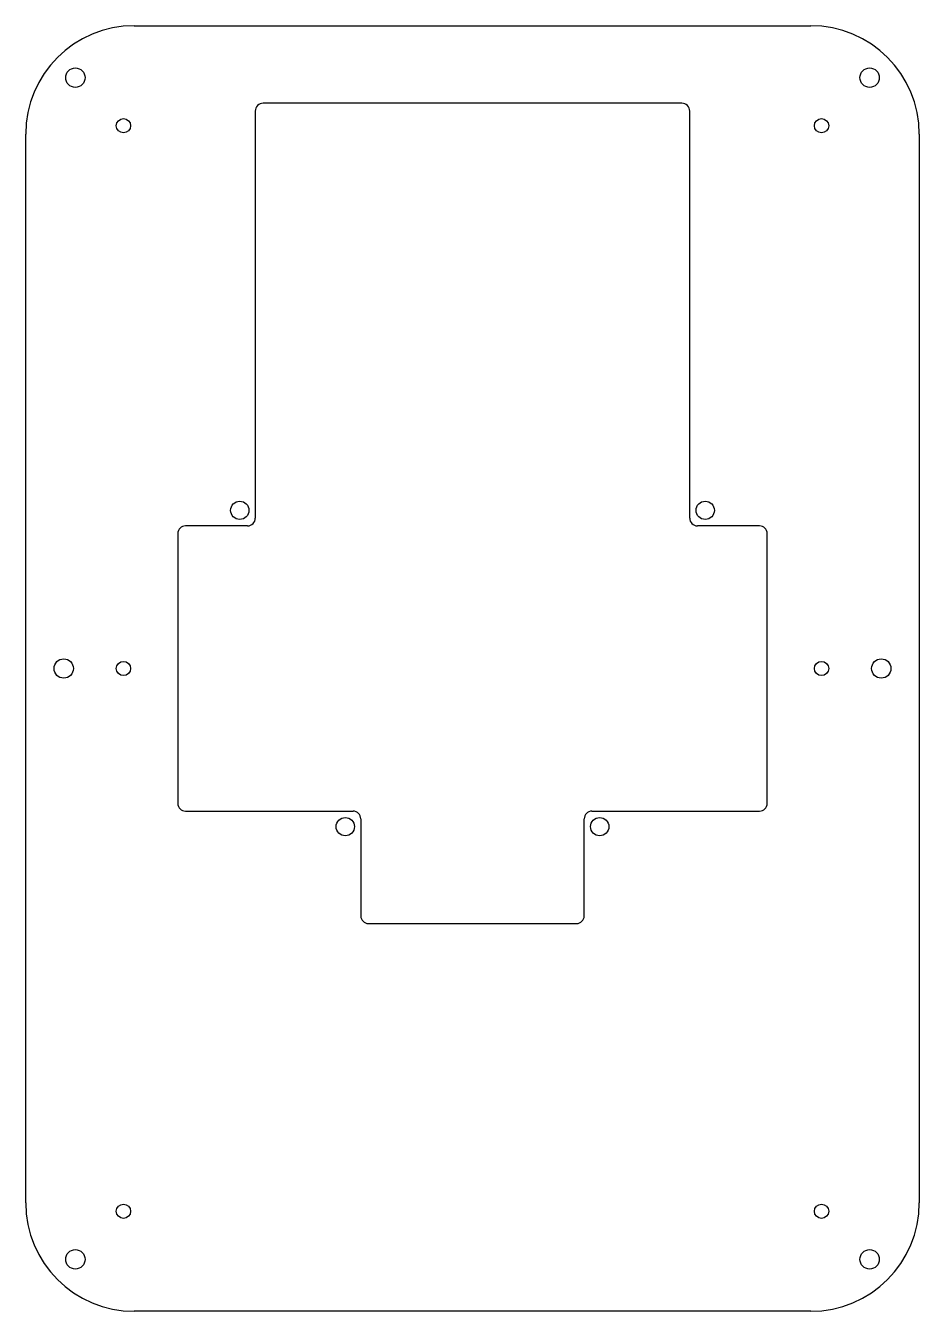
# Model space of a CAD drawing. Header units: millimetres. Extents: x -73 to 73, y -105 to 105.
import ezdxf

# ---------------------------------------------------------------- set-up
doc = ezdxf.new("R2010")
doc.units = ezdxf.units.MM
doc.layers.add('Shape2DView', color=7, linetype='CONTINUOUS')

msp = doc.modelspace()

# ---------------------------------------------------------------- linework, layer by layer
at = {"layer": 'Shape2DView'}
for p, q in [((-55.372, 105.283), (55.372, 105.283)), ((-35.56, 91.31), (-35.56, 29.08)), ((34.29, 92.58), (-34.29, 92.58)), ((35.56, 29.08), (35.56, 91.31)), ((-73.152, -87.503), (-73.152, 87.503)), ((73.152, 87.503), (73.152, -87.503)), ((-35.56, 29.08), (-35.56, 24.635)), ((35.56, 24.635), (35.56, 29.08)), ((-36.83, 23.365), (-46.99, 23.365)), ((46.99, 23.365), (36.83, 23.365)), ((-48.26, 22.095), (-48.26, -22.095)), ((48.26, -22.095), (48.26, 22.095)), ((-46.99, -23.365), (-19.558, -23.365)), ((-18.288, -24.635), (-18.288, -29.08)), ((18.288, -29.08), (18.288, -24.635)), ((19.558, -23.365), (46.99, -23.365)), ((-18.288, -29.08), (-18.288, -40.51)), ((18.288, -40.51), (18.288, -29.08)), ((-17.018, -41.78), (17.018, -41.78)), ((55.372, -105.283), (-55.372, -105.283))]:
    msp.add_line(p, q, dxfattribs=at)
for centre, radius in [((-65.024, 96.774), 1.587), ((65.024, 96.774), 1.587), ((-57.15, 88.9), 1.168), ((57.15, 88.9), 1.168), ((-38.1, 25.905), 1.5), ((38.1, 25.905), 1.5), ((-66.929, 0), 1.587), ((-57.15, 0), 1.168), ((57.15, 0), 1.168), ((66.929, 0), 1.587), ((-20.828, -25.905), 1.5), ((20.828, -25.905), 1.5), ((-57.15, -88.9), 1.168), ((57.15, -88.9), 1.168), ((-65.024, -96.774), 1.587), ((65.024, -96.774), 1.587)]:
    msp.add_circle(centre, radius, dxfattribs=at)
for centre, radius, start, end in [((-55.372, 87.503), 17.78, 90, 180), ((55.372, 87.503), 17.78, 0, 90), ((-34.29, 91.31), 1.27, 90, 180), ((34.29, 91.31), 1.27, 0, 90), ((-46.99, 22.095), 1.27, 90, 180), ((-36.83, 24.635), 1.27, -90, 0), ((36.83, 24.635), 1.27, 180, -90), ((46.99, 22.095), 1.27, 0, 90), ((-46.99, -22.095), 1.27, 180, -90), ((46.99, -22.095), 1.27, -90, 0), ((-19.558, -24.635), 1.27, 0, 90), ((19.558, -24.635), 1.27, 90, 180), ((-17.018, -40.51), 1.27, 180, -90), ((17.018, -40.51), 1.27, -90, 0), ((-55.372, -87.503), 17.78, 180, -90), ((55.372, -87.503), 17.78, -90, 0)]:
    msp.add_arc(centre, radius, start, end, dxfattribs=at)

doc.saveas('drawing.dxf')
